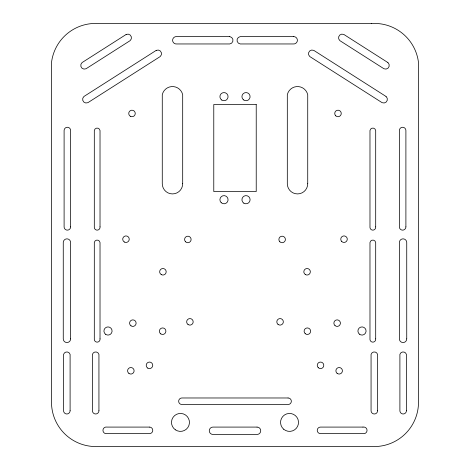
<?xml version="1.0" encoding="UTF-8"?>
<svg xmlns="http://www.w3.org/2000/svg" width="470" height="470" viewBox="0 0 470 470"><rect width="100%" height="100%" fill="white"/><g stroke="black" fill="none" stroke-linecap="round" stroke-linejoin="round"><path stroke-width="0.7" d="M126.142 34.469L82.085 62.569A3.701 3.701 0 0 0 86.039 68.761L130.096 40.667A3.701 3.701 0 0 0 126.142 34.469M156.228 50.378L83.948 96.473A3.701 3.701 0 0 0 87.896 102.666L160.182 56.57A3.701 3.701 0 0 0 156.228 50.378M371.347 23.529L98.653 23.529A44.397 44.397 0 0 0 51.5 62.604L51.5 402.255A44.303 44.303 0 0 0 99.646 446.394L370.354 446.394A44.303 44.303 0 0 0 418.5 402.255L418.5 62.604A44.397 44.397 0 0 0 371.347 23.529M229.76 36.613L176.691 36.613A3.695 3.695 0 0 0 172.608 40.285A3.695 3.695 0 0 0 176.691 43.957L229.76 43.957A3.701 3.701 0 0 0 229.76 36.613M293.309 36.613L240.241 36.613A3.701 3.701 0 0 0 240.241 43.957L293.309 43.957A3.695 3.695 0 0 0 297.392 40.285A3.695 3.695 0 0 0 293.309 36.613M256.226 104.505L213.774 104.505L213.774 191.549L256.226 191.549L256.226 104.505M288.069 397.978L181.931 397.978A3.266 3.266 0 0 0 178.665 401.245A3.266 3.266 0 0 0 181.931 404.511L288.069 404.511A3.266 3.266 0 0 0 291.335 401.245A3.266 3.266 0 0 0 288.069 397.978M149.489 427.089L107.031 427.089A3.349 3.349 0 0 0 102.954 430.356A3.349 3.349 0 0 0 107.031 433.622L149.489 433.622A3.266 3.266 0 0 0 152.756 430.356A3.266 3.266 0 0 0 149.489 427.089M257.043 427.089L212.957 427.089A3.672 3.672 0 0 0 209.279 430.761A3.672 3.672 0 0 0 212.957 434.439L257.043 434.439A3.672 3.672 0 0 0 260.721 430.761A3.672 3.672 0 0 0 257.043 427.089M362.969 427.089L320.511 427.089A3.266 3.266 0 0 0 317.244 430.356A3.266 3.266 0 0 0 320.511 433.622L362.969 433.622A3.349 3.349 0 0 0 367.046 430.356A3.349 3.349 0 0 0 362.969 427.089M387.914 62.569L343.858 34.469A3.701 3.701 0 0 0 339.904 40.667L383.961 68.761A3.701 3.701 0 0 0 387.914 62.569M386.052 96.473L313.772 50.378A3.701 3.701 0 0 0 309.818 56.57L382.104 102.666A3.701 3.701 0 0 0 386.052 96.473M406.738 338.87L406.738 242.526A3.672 3.672 0 0 0 403.066 238.854A3.672 3.672 0 0 0 399.388 242.526L399.388 338.87A3.672 3.672 0 0 0 403.066 342.542A3.672 3.672 0 0 0 406.738 338.87M406.427 410.715L406.427 354.38A3.402 3.402 0 0 0 399.899 354.38L399.899 410.715A3.266 3.266 0 0 0 403.16 413.982A3.266 3.266 0 0 0 406.427 410.715M405.898 226.869L405.898 130.525A3.266 3.266 0 0 0 402.631 127.264A3.266 3.266 0 0 0 399.365 130.525L399.365 226.869A3.266 3.266 0 0 0 402.631 230.136A3.266 3.266 0 0 0 405.898 226.869M377.598 410.715L377.598 354.38A3.402 3.402 0 0 0 371.065 354.38L371.065 410.715A3.266 3.266 0 0 0 374.332 413.982A3.266 3.266 0 0 0 377.598 410.715M375.695 226.869L375.695 130.525A2.89 2.89 0 0 0 369.978 130.525L369.978 226.869A2.885 2.885 0 0 0 372.833 230.136A2.885 2.885 0 0 0 375.695 226.869M375.695 338.87L375.695 242.526A2.89 2.89 0 0 0 369.978 242.526L369.978 338.87A2.885 2.885 0 0 0 372.833 342.137A2.885 2.885 0 0 0 375.695 338.87M307.727 183.711L307.727 94.717A10.463 10.463 0 0 0 287.311 94.717L287.311 183.711A10.205 10.205 0 0 0 297.522 193.916A10.205 10.205 0 0 0 307.727 183.711M182.689 183.711L182.689 94.717A10.463 10.463 0 0 0 162.273 94.717L162.273 183.711A10.205 10.205 0 0 0 172.478 193.916A10.205 10.205 0 0 0 182.689 183.711M100.022 226.869L100.022 130.525A2.89 2.89 0 0 0 94.306 130.525L94.306 226.869A2.885 2.885 0 0 0 97.167 230.136A2.885 2.885 0 0 0 100.022 226.869M100.022 338.87L100.022 242.526A2.89 2.89 0 0 0 94.306 242.526L94.306 338.87A2.885 2.885 0 0 0 97.167 342.137A2.885 2.885 0 0 0 100.022 338.87M98.935 410.715L98.935 354.38A3.402 3.402 0 0 0 92.402 354.38L92.402 410.715A3.266 3.266 0 0 0 95.669 413.982A3.266 3.266 0 0 0 98.935 410.715M70.635 226.869L70.635 130.525A3.266 3.266 0 0 0 67.369 127.264A3.266 3.266 0 0 0 64.102 130.525L64.102 226.869A3.266 3.266 0 0 0 67.369 230.136A3.266 3.266 0 0 0 70.635 226.869M70.612 338.87L70.612 242.526A3.672 3.672 0 0 0 66.934 238.854A3.672 3.672 0 0 0 63.262 242.526L63.262 338.87A3.672 3.672 0 0 0 66.934 342.542A3.672 3.672 0 0 0 70.612 338.87M70.1 410.715L70.1 354.38A3.402 3.402 0 0 0 63.573 354.38L63.573 410.715A3.266 3.266 0 0 0 66.84 413.982A3.266 3.266 0 0 0 70.1 410.715M279.832 241.768A3.266 3.266 0 0 0 285.296 240.299A3.266 3.266 0 0 0 281.301 236.304A3.266 3.266 0 0 0 279.832 241.768M305.447 274.603A3.266 3.266 0 0 0 310.347 271.772A3.266 3.266 0 0 0 305.447 268.946A3.266 3.266 0 0 0 305.447 274.603M341.714 241.492A3.266 3.266 0 0 0 347.177 240.029A3.266 3.266 0 0 0 343.176 236.028A3.266 3.266 0 0 0 341.714 241.492M243.848 203.169A4.083 4.083 0 0 0 250.093 199.85A4.083 4.083 0 0 0 244.095 196.102A4.083 4.083 0 0 0 243.848 203.169M243.437 99.828A4.083 4.083 0 0 0 250.04 97.302A4.083 4.083 0 0 0 244.553 92.843A4.083 4.083 0 0 0 243.437 99.828M335.745 115.82A3.266 3.266 0 0 0 341.173 114.234A3.266 3.266 0 0 0 337.09 110.321A3.266 3.266 0 0 0 335.745 115.82M359.415 334.164A4.083 4.083 0 0 0 366.024 331.65A4.083 4.083 0 0 0 360.537 327.185A4.083 4.083 0 0 0 359.415 334.164M335.022 325.622A3.266 3.266 0 0 0 340.356 323.736A3.266 3.266 0 0 0 336.056 320.058A3.266 3.266 0 0 0 335.022 325.622M305.241 333.682A3.266 3.266 0 0 0 310.576 331.796A3.266 3.266 0 0 0 306.276 328.119A3.266 3.266 0 0 0 305.241 333.682M278.017 324.37A3.266 3.266 0 0 0 283.304 322.355A3.266 3.266 0 0 0 278.916 318.783A3.266 3.266 0 0 0 278.017 324.37M318.261 367.693A3.266 3.266 0 0 0 323.695 366.106A3.266 3.266 0 0 0 319.606 362.194A3.266 3.266 0 0 0 318.261 367.693M337.096 373.327A3.266 3.266 0 0 0 342.377 371.3A3.266 3.266 0 0 0 337.977 367.74A3.266 3.266 0 0 0 337.096 373.327M283.692 429.233A8.983 8.983 0 0 0 298.362 424.052A8.983 8.983 0 0 0 286.541 413.941A8.983 8.983 0 0 0 283.692 429.233M221.206 202.693A4.083 4.083 0 0 0 227.968 200.625A4.083 4.083 0 0 0 222.798 195.802A4.083 4.083 0 0 0 221.206 202.693M221.593 99.963A4.083 4.083 0 0 0 228.05 97.079A4.083 4.083 0 0 0 222.322 92.931A4.083 4.083 0 0 0 221.593 99.963M130.302 116.249A3.266 3.266 0 0 0 135.26 113.529A3.266 3.266 0 0 0 130.431 110.591A3.266 3.266 0 0 0 130.302 116.249M185.544 241.768A3.266 3.266 0 0 0 191.008 240.299A3.266 3.266 0 0 0 187.013 236.304A3.266 3.266 0 0 0 185.544 241.768M161.286 274.603A3.266 3.266 0 0 0 166.186 271.772A3.266 3.266 0 0 0 161.286 268.946A3.266 3.266 0 0 0 161.286 274.603M124.344 242.015A3.266 3.266 0 0 0 129.244 239.183A3.266 3.266 0 0 0 124.344 236.357A3.266 3.266 0 0 0 124.344 242.015M105.615 334.305A4.083 4.083 0 0 0 112.066 331.415A4.083 4.083 0 0 0 106.338 327.273A4.083 4.083 0 0 0 105.615 334.305M131.007 325.833A3.266 3.266 0 0 0 136.112 323.395A3.266 3.266 0 0 0 131.447 320.193A3.266 3.266 0 0 0 131.007 325.833M160.787 333.894A3.266 3.266 0 0 0 165.892 331.45A3.266 3.266 0 0 0 161.228 328.254A3.266 3.266 0 0 0 160.787 333.894M188.012 324.488A3.266 3.266 0 0 0 193.17 322.167A3.266 3.266 0 0 0 188.582 318.86A3.266 3.266 0 0 0 188.012 324.488M147.786 368.122A3.266 3.266 0 0 0 152.744 365.402A3.266 3.266 0 0 0 147.909 362.464A3.266 3.266 0 0 0 147.786 368.122M128.933 373.433A3.266 3.266 0 0 0 134.097 371.136A3.266 3.266 0 0 0 129.52 367.81A3.266 3.266 0 0 0 128.933 373.433M175.386 429.815A8.983 8.983 0 0 0 189.422 423.106A8.983 8.983 0 0 0 176.597 414.305A8.983 8.983 0 0 0 175.386 429.815"/></g></svg>
